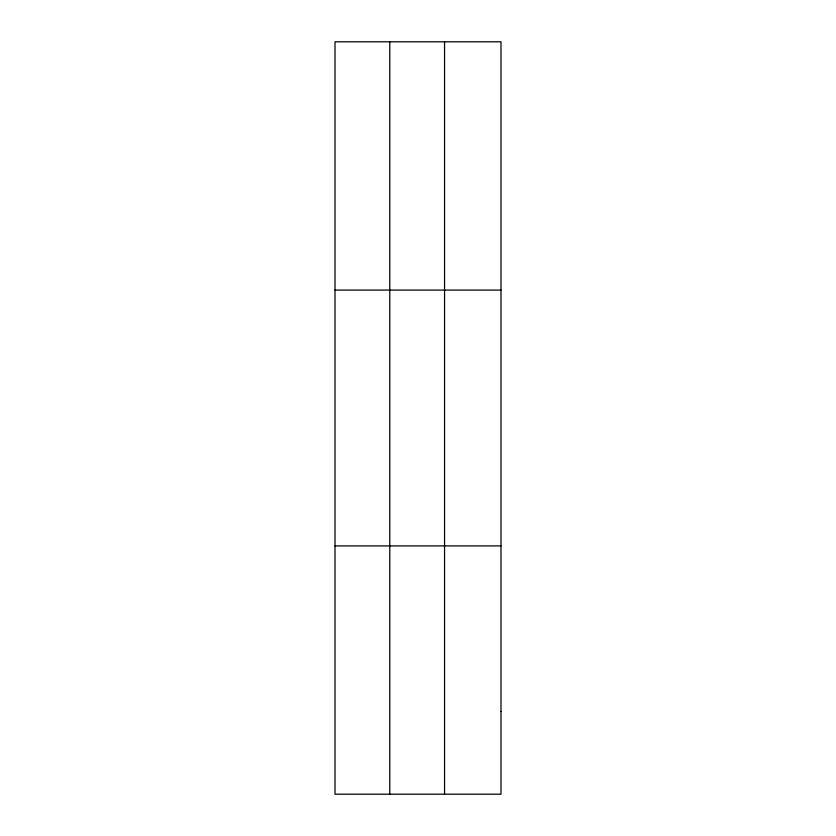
<?xml version="1.0" encoding="UTF-8"?>
<svg xmlns="http://www.w3.org/2000/svg" width="836" height="836" viewBox="0 0 836 836"><rect width="100%" height="100%" fill="white"/><g stroke="black" fill="none" stroke-linecap="round" stroke-linejoin="round"><path stroke-width="1.25" d="M335.006 290.092L500.994 290.092M335.006 545.908L500.994 545.908M444.553 41.8L444.553 794.2M389.785 41.8L389.785 794.2M500.994 711.436L500.994 794.2L335.006 794.2L335.006 41.8L500.994 41.8L500.994 711.436"/></g></svg>
